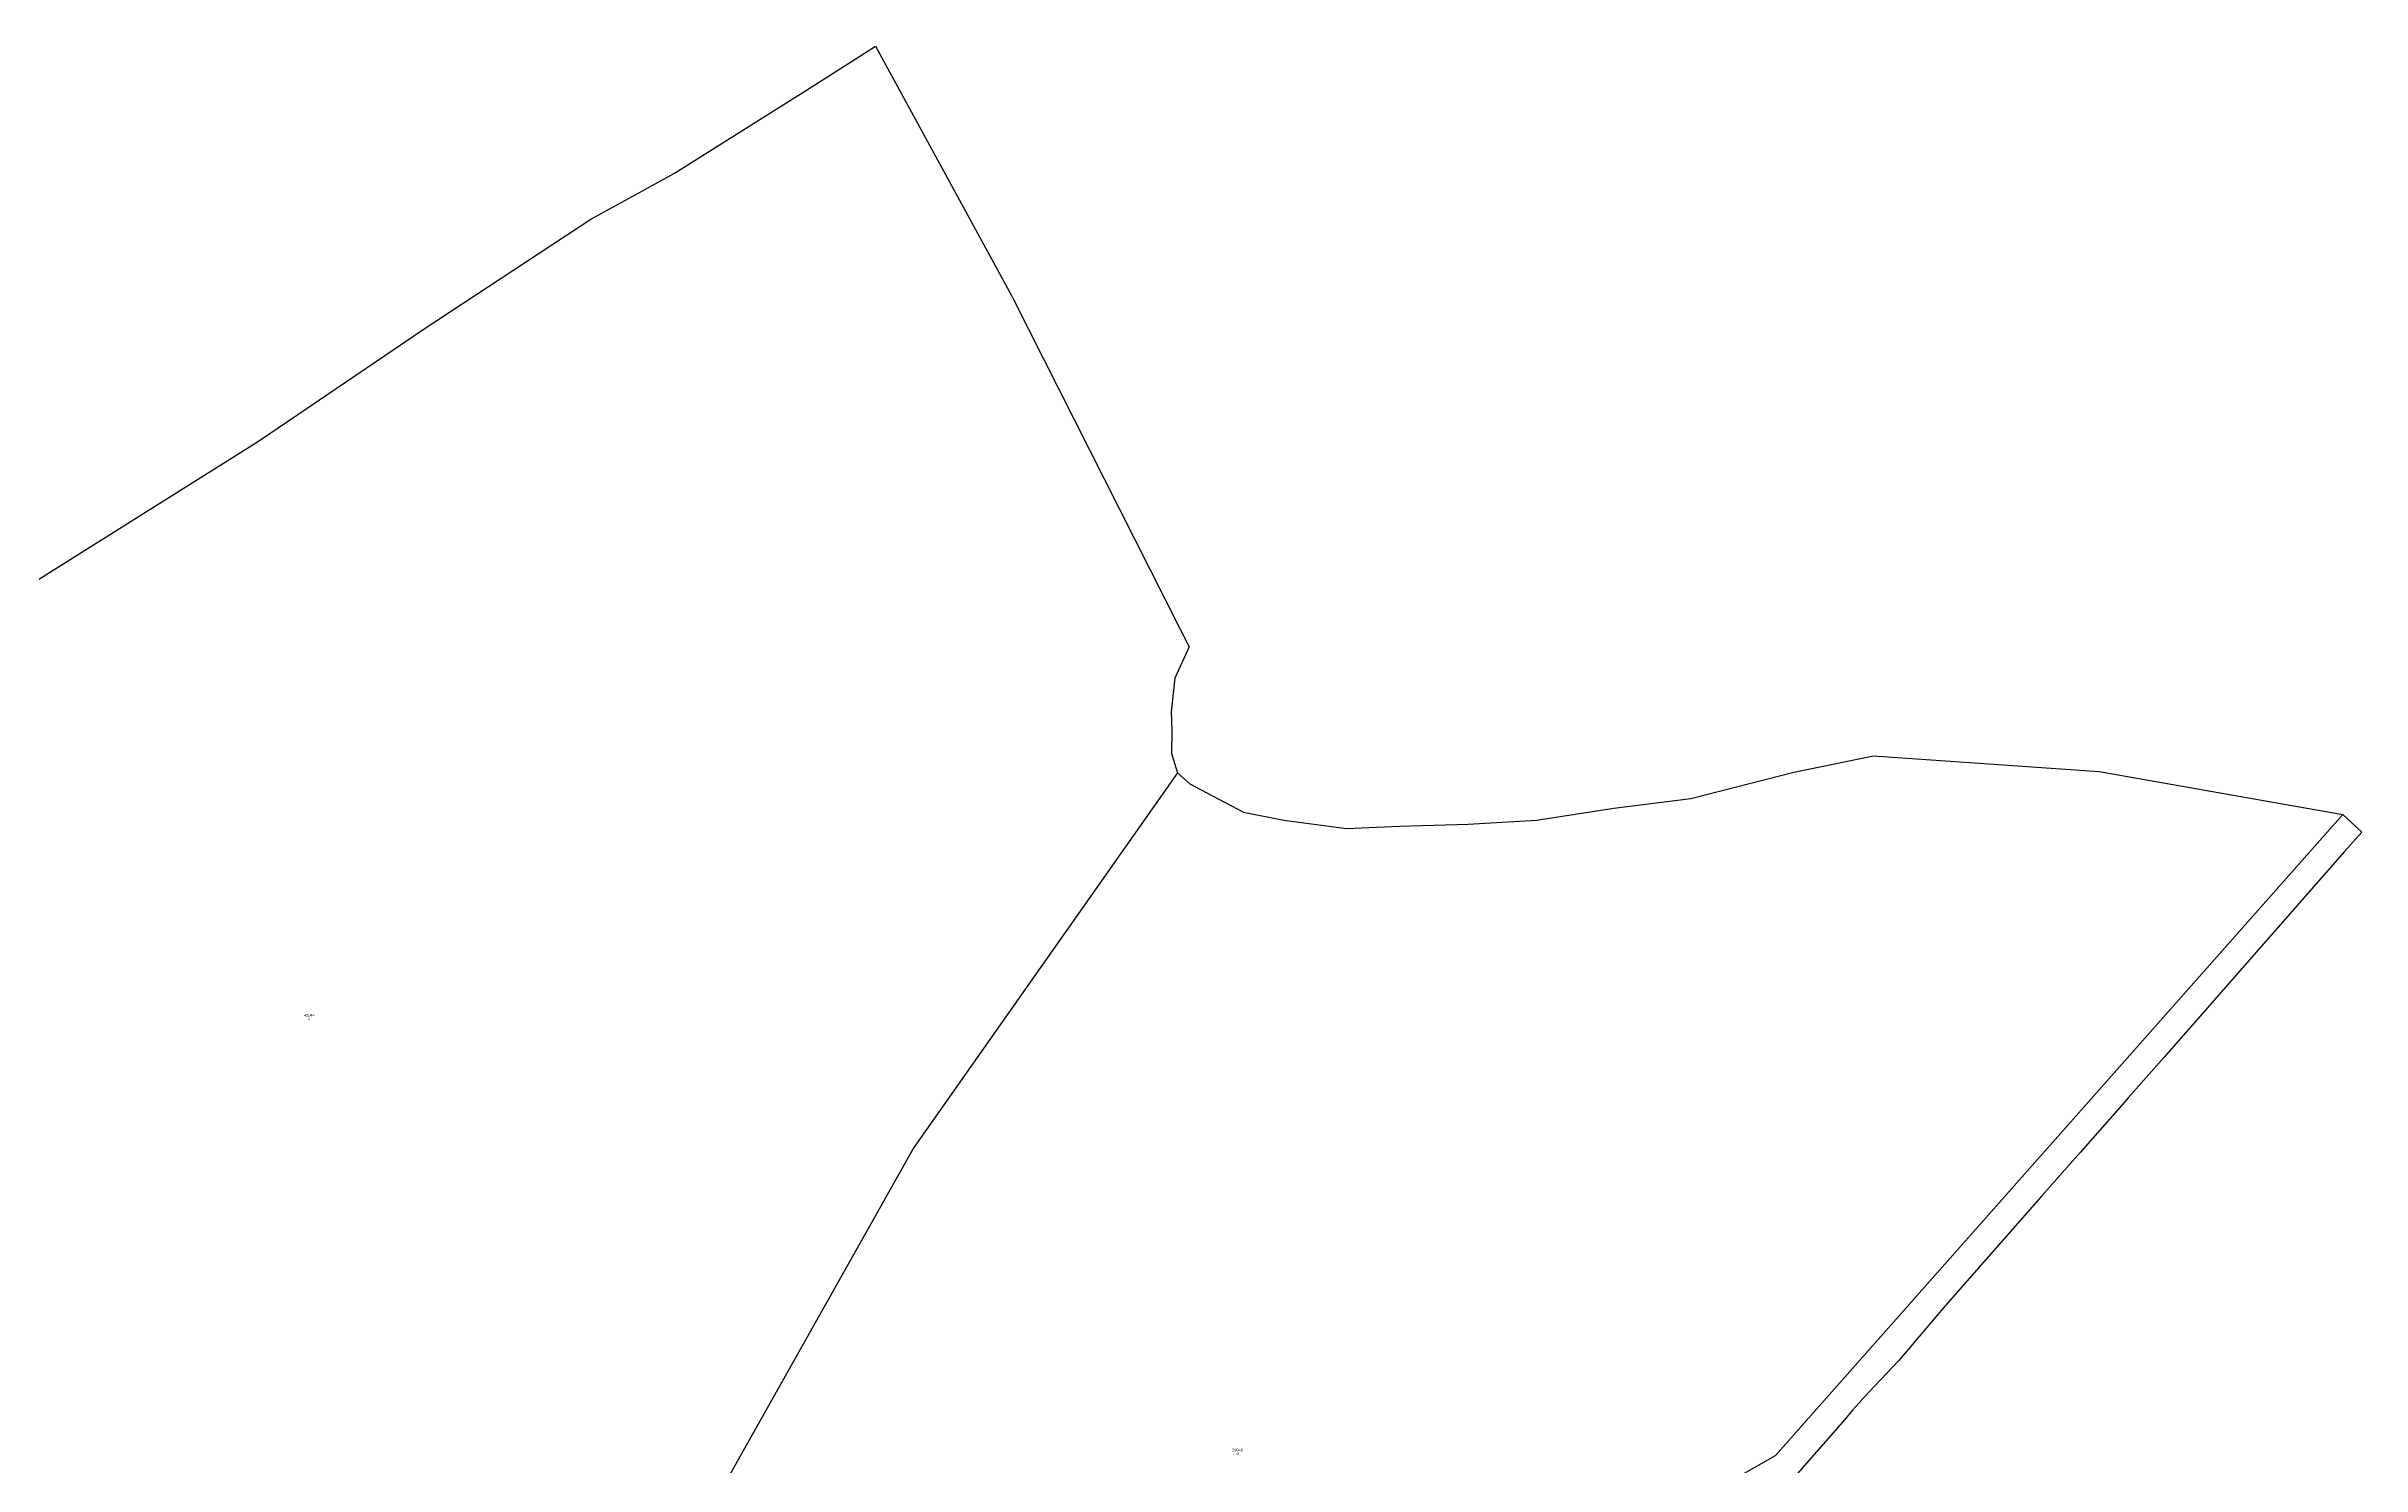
# Model space of a CAD drawing. Header units: metres. Extents: x 482721 to 483773, y 4630440 to 4631301.
# Drawn here: x 483438 to 483773, y 4631095.4 to 4631300.9 of the extents above; entities that cross this region are included whole.
import ezdxf
from ezdxf.enums import TextEntityAlignment as Align

# ---------------------------------------------------------------- set-up
doc = ezdxf.new("R2010")
doc.units = ezdxf.units.M

msp = doc.modelspace()

# ---------------------------------------------------------------- linework, layer by layer
at = {"layer": 'PG-LI'}
for points in [[(483601.662, 4631195.6855), (483563.5215, 4631141.4655), (483536.681, 4631093.6555), (483509.8005, 4631052.206), (483500.8305, 4631024.426), (483494.89, 4630994.636), (483493.69, 4630980.266)], [(483500.82, 4630956.406), (483518.27, 4630965.5655), (483546.16, 4630978.7055), (483568.23, 4630991.7755), (483578.18, 4630998.6255), (483600.9605, 4631023.005), (483620.0905, 4631040.375), (483630.1605, 4631052.175), (483644.131, 4631068.205), (483662.493, 4631082.181), (483688.2205, 4631096.846), (483770.302, 4631189.664)]]:
    msp.add_lwpolyline(points, dxfattribs=at)
at = {"layer": 'PG-LP'}
msp.add_line((483601.662, 4631195.6855), (483603.452, 4631194.0955), dxfattribs=at)
for points in [[(483326.201, 4631158.4875), (483326.751, 4631158.7875), (483387.1415, 4631192.477), (483468.712, 4631243.7165), (483492.672, 4631259.9765), (483516.8025, 4631275.866), (483522.8525, 4631279.196), (483528.9025, 4631282.526), (483547.9725, 4631294.546), (483555.0125, 4631298.996), (483557.9825, 4631300.876), (483577.6325, 4631264.7955), (483577.8925, 4631264.3255), (483602.062, 4631216.4955), (483603.352, 4631213.9555), (483601.302, 4631209.4055), (483600.742, 4631204.5255), (483600.852, 4631201.7555), (483600.812, 4631198.4755), (483601.662, 4631195.6855)], [(483603.452, 4631194.0955), (483606.722, 4631192.3655), (483611.2215, 4631189.9755), (483617.0515, 4631188.8555), (483626.112, 4631187.615), (483633.792, 4631187.985), (483643.712, 4631188.235), (483653.632, 4631188.855), (483664.792, 4631190.585), (483675.952, 4631191.965), (483690.832, 4631195.7945), (483702.362, 4631198.1545), (483706.512, 4631197.8645), (483735.022, 4631195.8645), (483770.302, 4631189.664)], [(483770.302, 4631189.664), (483773.0125, 4631187.091), (483770.522, 4631184.304), (483744.4215, 4631154.504), (483739.247, 4631148.629), (483738.3715, 4631147.6345), (483732.2815, 4631140.7245), (483726.7415, 4631134.4345), (483712.7415, 4631118.5145), (483706.0415, 4631110.6245), (483701.721, 4631106.0045), (483699.351, 4631103.4045), (483698.241, 4631102.0645), (483690.981, 4631093.8145)]]:
    msp.add_lwpolyline(points, dxfattribs=at)

# ---------------------------------------------------------------- texts
at = {"layer": 'PG-AA'}
for s, p in [('c', (483476.06, 4631160.28)), ('d', (483610.35, 4631097.35))]:
    msp.add_text(s, height=0.4, dxfattribs=at).set_placement(p, align=Align.TOP_CENTER)
at = {"layer": 'PG-AS'}
for s, p in [('42544', (483476.06, 4631160.28)), ('29048', (483610.35, 4631097.35))]:
    msp.add_text(s, height=0.4, dxfattribs=at).set_placement(p, align=Align.BOTTOM_CENTER)

doc.saveas('drawing.dxf')
